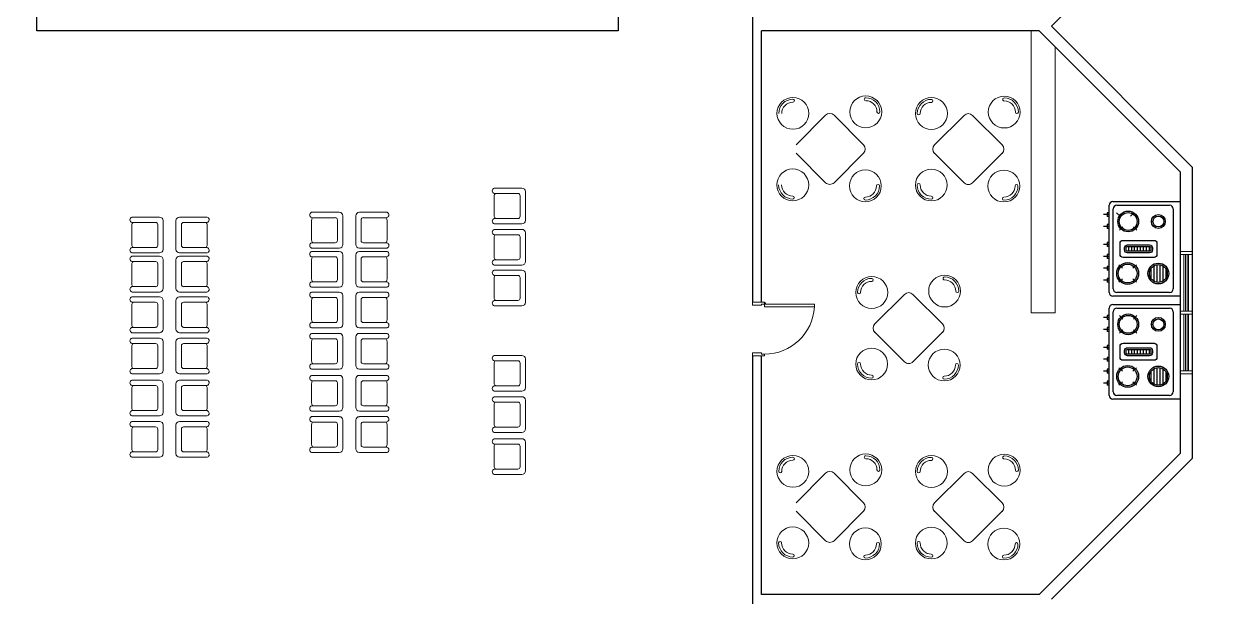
# Model space of a CAD drawing. Extents: x -59 to 582, y -1177 to 100.
# Drawn here: x 113.11 to 133.3, y -20.99 to -11.39 of the extents above; entities that cross this region are included whole.
import ezdxf

# ---------------------------------------------------------------- set-up
doc = ezdxf.new("R2010")
doc.units = 0
doc.header["$LTSCALE"] = 0.15
doc.layers.get('0').update_dxf_attribs({"color": 252})
doc.layers.add('0 sockets', color=252, linetype='Continuous')
doc.layers.add('FIX', color=252, linetype='Continuous')
for name, color, linetype, lineweight in [('anal', 252, 'Continuous', 20), ('DOOR', 252, 'Continuous', 20), ('FUR', 252, 'Continuous', 9), ('wall', 252, 'Continuous', 30)]:
    doc.layers.add(name, color=color, linetype=linetype, lineweight=lineweight)

# ---------------------------------------------------------------- blocks, each defined once
blk = doc.blocks.new('*X25')
at = {"color": 0}
for p, q in [((0.125, 0.561), (0.125, 0.644)), ((0.15, 0.538), (0.15, 0.667)), ((0.175, 0.529), (0.175, 0.676)), ((0.2, 0.529), (0.2, 0.676)), ((0.225, 0.538), (0.225, 0.667)), ((0.25, 0.562), (0.25, 0.643))]:
    blk.add_line(p, q, dxfattribs=at)
blk = doc.blocks.new('D90')
at = {"layer": 'DOOR'}
for points in [[(0.03, 0.2), (0.03, 1.04), (0.078, 1.04), (0.078, 0.2)], [(0.03, 0.2), (0, 0.2), (0, 0), (0.05, 0), (0.05, 0.15), (0.03, 0.15)], [(0.87, 0.2), (0.9, 0.2), (0.9, 0), (0.85, 0), (0.85, 0.15), (0.87, 0.15)]]:
    blk.add_lwpolyline(points, close=True, dxfattribs=at)
blk.add_circle((0.02, 0.21), 0.01, dxfattribs=at)
blk.add_arc((0.025, 0.197), 0.845, 0.2218, 86.3889, dxfattribs=at)
blk = doc.blocks.new('ARCH')
at = {"layer": 'anal'}
for p, q in [((132.6, 373.625), (132.5, 373.625)), ((132.6, 373.575), (132.5, 373.575)), ((132.7, 373.575), (132.5, 373.575)), ((132.56, 373.575), (132.56, 372.625)), ((132.585, 373.575), (132.585, 372.625)), ((132.6, 373.625), (132.7, 373.625)), ((132.615, 373.575), (132.615, 372.625)), ((132.64, 373.575), (132.64, 372.625)), ((132.7, 372.625), (132.5, 372.625)), ((132.5, 372.575), (132.5, 372.625)), ((132.7, 372.575), (132.5, 372.575)), ((132.56, 372.575), (132.56, 371.625)), ((132.585, 372.575), (132.585, 371.625)), ((132.615, 372.575), (132.615, 371.625)), ((132.64, 372.575), (132.64, 371.625)), ((132.7, 372.575), (132.7, 372.625)), ((132.6, 371.625), (132.5, 371.625)), ((132.7, 371.625), (132.5, 371.625)), ((132.6, 371.575), (132.5, 371.575)), ((132.6, 371.575), (132.7, 371.575))]:
    blk.add_line(p, q, dxfattribs=at)
at = {"layer": 'FIX', "ltscale": 1000}
for p, q in [((131.307, 372.938), (131.307, 374.402)), ((131.367, 374.462), (132.5, 374.462)), ((131.375, 373), (131.375, 374.34)), ((131.435, 374.4), (132.321, 374.4)), ((132.381, 374.34), (132.381, 373)), ((131.272, 374.276), (131.272, 374.211)), ((131.491, 374.217), (131.432, 374.276)), ((131.667, 374.217), (131.725, 374.276)), ((131.272, 374.076), (131.272, 374.011)), ((131.537, 374.041), (131.479, 373.982)), ((131.714, 374.041), (131.772, 373.982)), ((131.272, 373.776), (131.272, 373.711)), ((131.629, 373.71), (131.629, 373.63)), ((131.679, 373.71), (131.679, 373.63)), ((131.729, 373.71), (131.729, 373.63)), ((131.779, 373.71), (131.779, 373.63)), ((131.829, 373.71), (131.829, 373.63)), ((131.879, 373.71), (131.879, 373.63)), ((131.929, 373.71), (131.929, 373.63)), ((131.979, 373.71), (131.979, 373.63)), ((131.272, 373.576), (131.272, 373.511)), ((131.272, 373.376), (131.272, 373.311)), ((131.529, 373.345), (131.47, 373.404)), ((131.705, 373.345), (131.764, 373.404)), ((131.272, 373.176), (131.272, 373.111)), ((131.529, 373.169), (131.47, 373.11)), ((131.705, 373.169), (131.764, 373.11)), ((132.321, 372.94), (131.435, 372.94)), ((132.5, 372.878), (131.367, 372.878)), ((131.367, 372.737), (132.5, 372.737)), ((131.272, 372.552), (131.272, 372.487)), ((131.307, 371.214), (131.307, 372.677)), ((131.375, 371.275), (131.375, 372.616)), ((131.435, 372.676), (132.321, 372.676)), ((131.537, 372.493), (131.479, 372.551)), ((131.714, 372.493), (131.772, 372.551)), ((132.381, 372.616), (132.381, 371.275)), ((131.272, 372.352), (131.272, 372.287)), ((131.537, 372.316), (131.479, 372.258)), ((131.714, 372.316), (131.772, 372.258)), ((131.272, 372.052), (131.272, 371.987)), ((131.629, 371.986), (131.629, 371.906)), ((131.679, 371.986), (131.679, 371.906)), ((131.729, 371.986), (131.729, 371.906)), ((131.779, 371.986), (131.779, 371.906)), ((131.829, 371.986), (131.829, 371.906)), ((131.879, 371.986), (131.879, 371.906)), ((131.929, 371.986), (131.929, 371.906)), ((131.979, 371.986), (131.979, 371.906)), ((131.272, 371.852), (131.272, 371.787)), ((131.272, 371.652), (131.272, 371.587)), ((131.529, 371.621), (131.47, 371.679)), ((131.705, 371.621), (131.764, 371.679)), ((131.272, 371.452), (131.272, 371.387)), ((131.529, 371.444), (131.47, 371.386)), ((131.705, 371.444), (131.764, 371.386)), ((132.5, 371.154), (131.367, 371.154)), ((132.321, 371.215), (131.435, 371.215))]:
    blk.add_line(p, q, dxfattribs=at)
for points in [[(131.307, 374.244), (131.213, 374.244)], [(131.307, 374.276), (131.272, 374.276)], [(131.307, 374.211), (131.272, 374.211)], [(131.307, 374.044), (131.213, 374.044)], [(131.307, 374.076), (131.272, 374.076)], [(131.307, 374.011), (131.272, 374.011)], [(131.307, 373.744), (131.213, 373.744)], [(131.307, 373.776), (131.272, 373.776)], [(131.307, 373.711), (131.272, 373.711)], [(131.307, 373.544), (131.213, 373.544)], [(131.307, 373.576), (131.272, 373.576)], [(131.307, 373.511), (131.272, 373.511)], [(131.307, 373.344), (131.213, 373.344)], [(131.307, 373.376), (131.272, 373.376)], [(131.307, 373.311), (131.272, 373.311)], [(131.307, 373.144), (131.213, 373.144)], [(131.307, 373.176), (131.272, 373.176)], [(131.307, 373.111), (131.272, 373.111)], [(131.307, 372.519), (131.213, 372.519)], [(131.307, 372.552), (131.272, 372.552)], [(131.307, 372.319), (131.213, 372.319)], [(131.307, 372.487), (131.272, 372.487)], [(131.307, 372.352), (131.272, 372.352)], [(131.307, 372.287), (131.272, 372.287)], [(131.307, 372.019), (131.213, 372.019)], [(131.307, 372.052), (131.272, 372.052)], [(131.307, 371.987), (131.272, 371.987)], [(131.307, 371.819), (131.213, 371.819)], [(131.307, 371.852), (131.272, 371.852)], [(131.307, 371.787), (131.272, 371.787)], [(131.307, 371.619), (131.213, 371.619)], [(131.307, 371.652), (131.272, 371.652)], [(131.307, 371.587), (131.272, 371.587)], [(131.307, 371.419), (131.213, 371.419)], [(131.307, 371.452), (131.272, 371.452)], [(131.307, 371.387), (131.272, 371.387)]]:
    blk.add_lwpolyline(points, dxfattribs=at)
for points in [[(132.109, 373.762), (132.109, 373.577, -0.414214), (132.059, 373.527), (131.54, 373.527, -0.414214), (131.49, 373.577), (131.49, 373.762, -0.414214), (131.54, 373.812), (132.059, 373.812, -0.414214)], [(132.034, 373.687), (132.034, 373.653, -0.414214), (131.984, 373.603), (131.616, 373.603, -0.414214), (131.566, 373.653), (131.566, 373.687, -0.414214), (131.616, 373.737), (131.984, 373.737, -0.414214)], [(132.007, 373.687), (132.007, 373.653, -0.414214), (131.984, 373.63), (131.616, 373.63, -0.414214), (131.593, 373.653), (131.593, 373.687, -0.414214), (131.616, 373.71), (131.984, 373.71, -0.414214)], [(132.109, 372.038), (132.109, 371.853, -0.414214), (132.059, 371.803), (131.54, 371.803, -0.414214), (131.49, 371.853), (131.49, 372.038, -0.414214), (131.54, 372.088), (132.059, 372.088, -0.414214)], [(132.034, 371.963), (132.034, 371.929, -0.414214), (131.984, 371.879), (131.616, 371.879, -0.414214), (131.566, 371.929), (131.566, 371.963, -0.414214), (131.616, 372.013), (131.984, 372.013, -0.414214)], [(132.007, 371.963), (132.007, 371.929, -0.414214), (131.984, 371.906), (131.616, 371.906, -0.414214), (131.593, 371.929), (131.593, 371.963, -0.414214), (131.616, 371.986), (131.984, 371.986, -0.414214)]]:
    blk.add_lwpolyline(points, format="xyb", close=True, dxfattribs=at)
for centre, radius in [((131.626, 374.129), 0.174), ((131.626, 374.129), 0.149), ((132.132, 374.129), 0.116), ((132.132, 374.129), 0.0914), ((131.617, 373.257), 0.183), ((131.617, 373.257), 0.158), ((132.132, 373.257), 0.174), ((132.132, 373.257), 0.149), ((131.626, 372.405), 0.174), ((131.626, 372.405), 0.149), ((132.132, 372.405), 0.116), ((132.132, 372.405), 0.0914), ((131.617, 371.533), 0.183), ((131.617, 371.533), 0.158), ((132.132, 371.533), 0.174), ((132.132, 371.533), 0.149)]:
    blk.add_circle(centre, radius, dxfattribs=at)
for centre, start, end in [((131.367, 374.402), 90, 180), ((131.435, 374.34), 90, 180), ((132.321, 374.34), 0, 90), ((131.367, 372.938), 180, 270), ((131.435, 373), 180, 270), ((132.321, 373), 270, 0), ((131.367, 372.677), 90, 180), ((131.435, 372.616), 90, 180), ((132.321, 372.616), 0, 90), ((131.367, 371.214), 180, 270), ((131.435, 371.275), 180, 270), ((132.321, 371.275), 270, 0)]:
    blk.add_arc(centre, 0.06, start, end, dxfattribs=at)
at = {"layer": 'FUR'}
for p, q in [((130, 377.325), (130, 372.6)), ((130.4, 372.6), (130.4, 377.059)), ((126.551, 375.911), (126.056, 375.416)), ((127.188, 375.416), (126.693, 375.911)), ((128.874, 375.908), (128.379, 375.413)), ((129.51, 375.413), (129.015, 375.908)), ((126.056, 375.274), (126.551, 374.779)), ((126.693, 374.779), (127.188, 375.274)), ((128.379, 375.272), (128.874, 374.777)), ((129.015, 374.777), (129.51, 375.272)), ((120.993, 374.689), (121.458, 374.689)), ((120.993, 374.224), (120.993, 374.554)), ((120.995, 374.599), (121.39, 374.599)), ((121.428, 374.561), (121.428, 374.216)), ((121.518, 374.629), (121.518, 374.149)), ((115.381, 374.203), (114.916, 374.203)), ((115.313, 374.113), (114.918, 374.113)), ((115.441, 373.663), (115.441, 374.143)), ((115.657, 373.663), (115.657, 374.143)), ((115.717, 374.203), (116.182, 374.203)), ((115.785, 374.113), (116.18, 374.113)), ((118.396, 374.283), (117.931, 374.283)), ((117.931, 374.148), (117.931, 373.818)), ((118.328, 374.193), (117.933, 374.193)), ((118.366, 373.811), (118.366, 374.156)), ((118.456, 373.743), (118.456, 374.223)), ((118.672, 373.743), (118.672, 374.223)), ((118.732, 374.283), (119.197, 374.283)), ((118.762, 373.811), (118.762, 374.156)), ((118.799, 374.193), (119.195, 374.193)), ((119.197, 374.148), (119.197, 373.818)), ((121.39, 374.179), (120.995, 374.179)), ((114.916, 374.068), (114.916, 373.738)), ((115.351, 373.73), (115.351, 374.075)), ((115.747, 373.73), (115.747, 374.075)), ((116.182, 374.068), (116.182, 373.738)), ((121.458, 374.089), (120.993, 374.089)), ((120.993, 373.997), (121.458, 373.997)), ((121.518, 373.937), (121.518, 373.457)), ((117.933, 373.773), (118.328, 373.773)), ((119.195, 373.773), (118.799, 373.773)), ((120.993, 373.532), (120.993, 373.862)), ((120.995, 373.907), (121.39, 373.907)), ((121.428, 373.87), (121.428, 373.525)), ((114.916, 373.603), (115.381, 373.603)), ((115.381, 373.547), (114.916, 373.547)), ((114.918, 373.693), (115.313, 373.693)), ((116.182, 373.603), (115.717, 373.603)), ((115.717, 373.547), (116.182, 373.547)), ((116.18, 373.693), (115.785, 373.693)), ((117.931, 373.683), (118.396, 373.683)), ((118.396, 373.628), (117.931, 373.628)), ((118.328, 373.538), (117.933, 373.538)), ((118.456, 373.088), (118.456, 373.568)), ((118.672, 373.088), (118.672, 373.568)), ((119.197, 373.683), (118.732, 373.683)), ((118.732, 373.628), (119.197, 373.628)), ((118.799, 373.538), (119.195, 373.538)), ((114.916, 373.412), (114.916, 373.082)), ((115.313, 373.457), (114.918, 373.457)), ((115.351, 373.074), (115.351, 373.419)), ((115.441, 373.007), (115.441, 373.487)), ((115.657, 373.007), (115.657, 373.487)), ((115.747, 373.074), (115.747, 373.419)), ((115.785, 373.457), (116.18, 373.457)), ((116.182, 373.412), (116.182, 373.082)), ((117.931, 373.493), (117.931, 373.163)), ((118.366, 373.155), (118.366, 373.5)), ((118.762, 373.155), (118.762, 373.5)), ((119.197, 373.493), (119.197, 373.163)), ((121.458, 373.397), (120.993, 373.397)), ((120.993, 373.315), (121.458, 373.315)), ((121.39, 373.487), (120.995, 373.487)), ((117.933, 373.118), (118.328, 373.118)), ((119.195, 373.118), (118.799, 373.118)), ((120.993, 372.85), (120.993, 373.18)), ((120.995, 373.225), (121.39, 373.225)), ((121.428, 373.188), (121.428, 372.843)), ((121.518, 373.255), (121.518, 372.775)), ((114.916, 372.947), (115.381, 372.947)), ((114.918, 373.037), (115.313, 373.037)), ((116.182, 372.947), (115.717, 372.947)), ((116.18, 373.037), (115.785, 373.037)), ((117.931, 373.028), (118.396, 373.028)), ((118.396, 372.946), (117.931, 372.946)), ((119.197, 373.028), (118.732, 373.028)), ((118.732, 372.946), (119.197, 372.946)), ((127.874, 372.908), (127.379, 372.413)), ((128.51, 372.413), (128.015, 372.908)), ((115.381, 372.865), (114.916, 372.865)), ((114.916, 372.73), (114.916, 372.4)), ((115.313, 372.775), (114.918, 372.775)), ((115.351, 372.393), (115.351, 372.738)), ((115.441, 372.325), (115.441, 372.805)), ((115.657, 372.325), (115.657, 372.805)), ((115.717, 372.865), (116.182, 372.865)), ((115.747, 372.393), (115.747, 372.738)), ((115.785, 372.775), (116.18, 372.775)), ((116.182, 372.73), (116.182, 372.4)), ((117.931, 372.811), (117.931, 372.481)), ((118.328, 372.856), (117.933, 372.856)), ((118.366, 372.473), (118.366, 372.818)), ((118.456, 372.406), (118.456, 372.886)), ((118.672, 372.406), (118.672, 372.886)), ((118.762, 372.473), (118.762, 372.818)), ((118.799, 372.856), (119.195, 372.856)), ((119.197, 372.811), (119.197, 372.481)), ((121.458, 372.715), (120.993, 372.715)), ((121.39, 372.805), (120.995, 372.805)), ((130, 372.6), (130.4, 372.6)), ((114.918, 372.355), (115.313, 372.355)), ((116.18, 372.355), (115.785, 372.355)), ((117.931, 372.346), (118.396, 372.346)), ((117.933, 372.436), (118.328, 372.436)), ((119.197, 372.346), (118.732, 372.346)), ((119.195, 372.436), (118.799, 372.436)), ((114.916, 372.265), (115.381, 372.265)), ((115.381, 372.174), (114.916, 372.174)), ((115.441, 371.634), (115.441, 372.114)), ((115.657, 371.634), (115.657, 372.114)), ((116.182, 372.265), (115.717, 372.265)), ((115.717, 372.174), (116.182, 372.174)), ((118.396, 372.254), (117.931, 372.254)), ((117.931, 372.119), (117.931, 371.789)), ((118.328, 372.164), (117.933, 372.164)), ((118.366, 371.782), (118.366, 372.127)), ((118.456, 371.714), (118.456, 372.194)), ((118.672, 371.714), (118.672, 372.194)), ((118.732, 372.254), (119.197, 372.254)), ((118.762, 371.782), (118.762, 372.127)), ((118.799, 372.164), (119.195, 372.164)), ((119.197, 372.119), (119.197, 371.789)), ((127.379, 372.272), (127.874, 371.777)), ((128.015, 371.777), (128.51, 372.272)), ((114.916, 372.039), (114.916, 371.709)), ((115.313, 372.084), (114.918, 372.084)), ((115.351, 371.701), (115.351, 372.046)), ((115.747, 371.701), (115.747, 372.046)), ((115.785, 372.084), (116.18, 372.084)), ((116.182, 372.039), (116.182, 371.709)), ((117.933, 371.744), (118.328, 371.744)), ((119.195, 371.744), (118.799, 371.744)), ((120.993, 371.885), (121.458, 371.885)), ((120.993, 371.42), (120.993, 371.75)), ((120.995, 371.795), (121.39, 371.795)), ((121.428, 371.757), (121.428, 371.412)), ((121.518, 371.825), (121.518, 371.345)), ((114.916, 371.574), (115.381, 371.574)), ((114.918, 371.664), (115.313, 371.664)), ((116.182, 371.574), (115.717, 371.574)), ((116.18, 371.664), (115.785, 371.664)), ((117.931, 371.654), (118.396, 371.654)), ((118.396, 371.55), (117.931, 371.55)), ((118.456, 371.01), (118.456, 371.49)), ((118.672, 371.01), (118.672, 371.49)), ((119.197, 371.654), (118.732, 371.654)), ((118.732, 371.55), (119.197, 371.55)), ((115.381, 371.47), (114.916, 371.47)), ((114.916, 371.335), (114.916, 371.005)), ((115.313, 371.38), (114.918, 371.38)), ((115.351, 370.997), (115.351, 371.342)), ((115.441, 370.93), (115.441, 371.41)), ((115.657, 370.93), (115.657, 371.41)), ((115.717, 371.47), (116.182, 371.47)), ((115.747, 370.997), (115.747, 371.342)), ((115.785, 371.38), (116.18, 371.38)), ((116.182, 371.335), (116.182, 371.005)), ((117.931, 371.415), (117.931, 371.085)), ((118.328, 371.46), (117.933, 371.46)), ((118.366, 371.078), (118.366, 371.423)), ((118.762, 371.078), (118.762, 371.423)), ((118.799, 371.46), (119.195, 371.46)), ((119.197, 371.415), (119.197, 371.085)), ((121.458, 371.285), (120.993, 371.285)), ((121.39, 371.375), (120.995, 371.375)), ((120.993, 371.193), (121.458, 371.193)), ((120.995, 371.103), (121.39, 371.103)), ((121.518, 371.133), (121.518, 370.653)), ((114.918, 370.96), (115.313, 370.96)), ((116.18, 370.96), (115.785, 370.96)), ((117.931, 370.95), (118.396, 370.95)), ((117.933, 371.04), (118.328, 371.04)), ((119.197, 370.95), (118.732, 370.95)), ((119.195, 371.04), (118.799, 371.04)), ((120.993, 370.728), (120.993, 371.058)), ((121.428, 371.065), (121.428, 370.72)), ((114.916, 370.87), (115.381, 370.87)), ((115.381, 370.778), (114.916, 370.778)), ((115.313, 370.688), (114.918, 370.688)), ((115.441, 370.238), (115.441, 370.718)), ((115.657, 370.238), (115.657, 370.718)), ((116.182, 370.87), (115.717, 370.87)), ((115.717, 370.778), (116.182, 370.778)), ((115.785, 370.688), (116.18, 370.688)), ((118.396, 370.858), (117.931, 370.858)), ((117.931, 370.723), (117.931, 370.393)), ((118.328, 370.768), (117.933, 370.768)), ((118.366, 370.386), (118.366, 370.731)), ((118.456, 370.318), (118.456, 370.798)), ((118.672, 370.318), (118.672, 370.798)), ((118.732, 370.858), (119.197, 370.858)), ((118.762, 370.386), (118.762, 370.731)), ((118.799, 370.768), (119.195, 370.768)), ((119.197, 370.723), (119.197, 370.393)), ((121.39, 370.683), (120.995, 370.683)), ((114.916, 370.643), (114.916, 370.313)), ((115.351, 370.305), (115.351, 370.65)), ((115.747, 370.305), (115.747, 370.65)), ((116.182, 370.643), (116.182, 370.313)), ((121.458, 370.593), (120.993, 370.593)), ((120.993, 370.489), (121.458, 370.489)), ((117.933, 370.348), (118.328, 370.348)), ((119.195, 370.348), (118.799, 370.348)), ((120.993, 370.024), (120.993, 370.354)), ((120.995, 370.399), (121.39, 370.399)), ((121.428, 370.361), (121.428, 370.016)), ((121.518, 370.429), (121.518, 369.949)), ((114.916, 370.178), (115.381, 370.178)), ((114.918, 370.268), (115.313, 370.268)), ((116.182, 370.178), (115.717, 370.178)), ((116.18, 370.268), (115.785, 370.268)), ((117.931, 370.258), (118.396, 370.258)), ((119.197, 370.258), (118.732, 370.258)), ((121.458, 369.889), (120.993, 369.889)), ((121.39, 369.979), (120.995, 369.979)), ((126.551, 369.911), (126.056, 369.416)), ((127.188, 369.416), (126.693, 369.911)), ((128.874, 369.908), (128.379, 369.413)), ((129.51, 369.413), (129.015, 369.908)), ((126.056, 369.274), (126.551, 368.779)), ((126.693, 368.779), (127.188, 369.274)), ((128.379, 369.272), (128.874, 368.777)), ((129.015, 368.777), (129.51, 369.272))]:
    blk.add_line(p, q, dxfattribs=at)
for centre in [(126.003, 375.941), (127.225, 375.966), (128.326, 375.939), (129.547, 375.963), (126.001, 374.742), (127.218, 374.726), (128.324, 374.74), (129.541, 374.723), (127.326, 372.939), (128.547, 372.963), (127.324, 371.74), (128.541, 371.723), (126.003, 369.941), (127.225, 369.966), (128.326, 369.939), (129.547, 369.963), (126.001, 368.742), (127.218, 368.726), (128.324, 368.74), (129.541, 368.723)]:
    blk.add_circle(centre, 0.267, dxfattribs=at)
for centre, radius, start, end in [((126.003, 375.941), 0.237, 90, 180), ((126.003, 376.154), 0.025, 270, 90), ((127.224, 376.178), 0.025, 90.0423, 270.0423), ((127.225, 375.966), 0.237, 0.0423, 90.0423), ((127.225, 375.966), 0.187, 0.0423, 90.0423), ((128.326, 375.939), 0.237, 90, 180), ((128.326, 376.151), 0.025, 270, 90), ((129.547, 376.175), 0.025, 90.0423, 270.0423), ((129.547, 375.963), 0.237, 0.0423, 90.0423), ((129.547, 375.963), 0.187, 0.0423, 90.0423), ((126.003, 375.941), 0.187, 90, 180), ((126.622, 375.84), 0.1, 45, 135), ((127.437, 375.966), 0.025, 180.0423, 0.0423), ((128.113, 375.939), 0.025, 180, 0), ((128.326, 375.939), 0.187, 90, 180), ((128.945, 375.837), 0.1, 45, 135), ((129.76, 375.963), 0.025, 180.0423, 0.0423), ((127.117, 375.345), 0.1, 315, 45), ((128.45, 375.342), 0.1, 135, 225), ((129.44, 375.342), 0.1, 315, 45), ((126.001, 374.742), 0.237, 179.9577, 269.9577), ((126.001, 374.742), 0.187, 179.9577, 269.9577), ((126.622, 374.85), 0.1, 225, 315), ((127.218, 374.726), 0.237, 270, 0), ((127.218, 374.726), 0.187, 270, 0), ((127.431, 374.726), 0.025, 0, 180), ((128.112, 374.74), 0.025, 359.9577, 179.9577), ((128.324, 374.74), 0.237, 179.9577, 269.9577), ((128.324, 374.74), 0.187, 179.9577, 269.9577), ((128.945, 374.847), 0.1, 225, 315), ((129.541, 374.723), 0.237, 270, 0), ((129.541, 374.723), 0.187, 270, 0), ((129.753, 374.723), 0.025, 0, 180), ((126.001, 374.53), 0.025, 269.9577, 89.9577), ((127.218, 374.514), 0.025, 90, 270), ((128.324, 374.527), 0.025, 269.9577, 89.9577), ((129.541, 374.511), 0.025, 90, 270), ((127.326, 372.939), 0.237, 90, 180), ((127.326, 372.939), 0.187, 90, 180), ((127.326, 373.151), 0.025, 270, 90), ((128.547, 373.175), 0.025, 90.0423, 270.0423), ((128.547, 372.963), 0.237, 0.0423, 90.0423), ((128.547, 372.963), 0.187, 0.0423, 90.0423), ((127.113, 372.939), 0.025, 180, 0), ((127.945, 372.837), 0.1, 45, 135), ((128.76, 372.963), 0.025, 180.0423, 0.0423), ((127.45, 372.342), 0.1, 135, 225), ((128.44, 372.342), 0.1, 315, 45), ((127.112, 371.74), 0.025, 359.9577, 179.9577), ((127.324, 371.74), 0.237, 179.9577, 269.9577), ((127.324, 371.74), 0.187, 179.9577, 269.9577), ((127.945, 371.847), 0.1, 225, 315), ((128.541, 371.723), 0.237, 270, 0), ((128.541, 371.723), 0.187, 270, 0), ((128.753, 371.723), 0.025, 0, 180), ((127.324, 371.527), 0.025, 269.9577, 89.9577), ((128.541, 371.511), 0.025, 90, 270), ((126.003, 369.941), 0.237, 90, 180), ((126.003, 369.941), 0.187, 90, 180), ((126.003, 370.154), 0.025, 270, 90), ((127.224, 370.178), 0.025, 90.0423, 270.0423), ((127.225, 369.966), 0.237, 0.0423, 90.0423), ((127.225, 369.966), 0.187, 0.0423, 90.0423), ((128.326, 369.939), 0.237, 90, 180), ((128.326, 369.939), 0.187, 90, 180), ((128.326, 370.151), 0.025, 270, 90), ((129.547, 370.175), 0.025, 90.0423, 270.0423), ((129.547, 369.963), 0.237, 0.0423, 90.0423), ((129.547, 369.963), 0.187, 0.0423, 90.0423), ((125.791, 369.941), 0.025, 180, 0), ((126.622, 369.84), 0.1, 45, 135), ((127.437, 369.966), 0.025, 180.0423, 0.0423), ((128.113, 369.939), 0.025, 180, 0), ((128.945, 369.837), 0.1, 45, 135), ((129.76, 369.963), 0.025, 180.0423, 0.0423), ((127.117, 369.345), 0.1, 315, 45), ((128.45, 369.342), 0.1, 135, 225), ((129.44, 369.342), 0.1, 315, 45), ((125.789, 368.743), 0.025, 359.9577, 179.9577), ((126.001, 368.742), 0.237, 179.9577, 269.9577), ((126.001, 368.742), 0.187, 179.9577, 269.9577), ((126.622, 368.85), 0.1, 225, 315), ((127.218, 368.726), 0.237, 270, 0), ((127.218, 368.726), 0.187, 270, 0), ((127.431, 368.726), 0.025, 0, 180), ((128.112, 368.74), 0.025, 359.9577, 179.9577), ((128.324, 368.74), 0.237, 179.9577, 269.9577), ((128.324, 368.74), 0.187, 179.9577, 269.9577), ((128.945, 368.847), 0.1, 225, 315), ((129.541, 368.723), 0.237, 270, 0), ((129.541, 368.723), 0.187, 270, 0), ((129.753, 368.723), 0.025, 0, 180), ((126.001, 368.53), 0.025, 269.9577, 89.9577), ((127.218, 368.514), 0.025, 90, 270), ((128.324, 368.527), 0.025, 269.9577, 89.9577), ((129.541, 368.511), 0.025, 90, 270)]:
    blk.add_arc(centre, radius, start, end, dxfattribs=at)
at = {"layer": 'FUR', "extrusion": (0, 0, -1)}
for centre, major_axis, start_param, end_param in [((121.01, 374.644), (-0.0339, 0.0339), 4.256093, 6.69338), ((121.053, 374.554), (-0.0424, 0.0424), -0.785398, 0.062664), ((121.39, 374.561), (-0.0265, 0.0265), 0.785398, 2.356194), ((121.458, 374.629), (-0.0424, 0.0424), 0.785398, 2.356194), ((115.717, 374.143), (-0.0424, -0.0424), 0.785398, 2.356194), ((115.785, 374.075), (-0.0265, 0.0265), -0.785398, 0.785398), ((116.122, 374.068), (-0.0424, -0.0424), 3.078929, 3.926991), ((116.165, 374.158), (-0.0339, -0.0339), 2.731397, 5.168685), ((118.732, 374.223), (-0.0424, -0.0424), 0.785398, 2.356194), ((118.799, 374.156), (-0.0265, 0.0265), -0.785398, 0.785398), ((119.137, 374.148), (-0.0424, -0.0424), 3.078929, 3.926991), ((119.179, 374.239), (-0.0339, -0.0339), 2.731397, 5.168685), ((121.01, 374.134), (-0.0339, -0.0339), 5.87299, 8.310278), ((121.053, 374.224), (-0.0424, -0.0424), 6.220521, 7.068583), ((121.39, 374.216), (-0.0265, 0.0265), 2.356194, 3.926991), ((121.458, 374.149), (-0.0424, -0.0424), 3.926991, 5.497787), ((121.01, 373.952), (-0.0339, 0.0339), 4.256093, 6.69338), ((121.458, 373.937), (-0.0424, 0.0424), 0.785398, 2.356194), ((115.785, 373.73), (-0.0265, 0.0265), 3.926991, 5.497787), ((116.122, 373.738), (-0.0424, 0.0424), 2.356194, 3.204257), ((118.732, 373.743), (-0.0424, 0.0424), 3.926991, 5.497787), ((118.799, 373.811), (-0.0265, 0.0265), 3.926991, 5.497787), ((119.137, 373.818), (-0.0424, 0.0424), 2.356194, 3.204257), ((119.179, 373.728), (-0.0339, 0.0339), 1.1145, 3.551788), ((121.053, 373.862), (-0.0424, 0.0424), -0.785398, 0.062664), ((121.39, 373.87), (-0.0265, 0.0265), 0.785398, 2.356194), ((115.717, 373.663), (-0.0424, 0.0424), 3.926991, 5.497787), ((115.717, 373.487), (-0.0424, -0.0424), 0.785398, 2.356194), ((116.165, 373.647), (-0.0339, 0.0339), 1.1145, 3.551788), ((116.165, 373.502), (-0.0339, -0.0339), 2.731397, 5.168685), ((118.732, 373.568), (-0.0424, -0.0424), 0.785398, 2.356194), ((118.799, 373.5), (-0.0265, 0.0265), -0.785398, 0.785398), ((119.137, 373.493), (-0.0424, -0.0424), 3.078929, 3.926991), ((119.179, 373.583), (-0.0339, -0.0339), 2.731397, 5.168685), ((121.053, 373.532), (-0.0424, -0.0424), 6.220521, 7.068583), ((121.39, 373.525), (-0.0265, 0.0265), 2.356194, 3.926991), ((115.785, 373.419), (-0.0265, 0.0265), -0.785398, 0.785398), ((116.122, 373.412), (-0.0424, -0.0424), 3.078929, 3.926991), ((121.01, 373.442), (-0.0339, -0.0339), 5.87299, 8.310278), ((121.01, 373.271), (-0.0339, 0.0339), 4.256093, 6.69338), ((121.458, 373.457), (-0.0424, -0.0424), 3.926991, 5.497787), ((121.458, 373.255), (-0.0424, 0.0424), 0.785398, 2.356194), ((118.799, 373.155), (-0.0265, 0.0265), 3.926991, 5.497787), ((119.137, 373.163), (-0.0424, 0.0424), 2.356194, 3.204257), ((119.179, 373.072), (-0.0339, 0.0339), 1.1145, 3.551788), ((121.053, 373.18), (-0.0424, 0.0424), -0.785398, 0.062664), ((121.39, 373.188), (-0.0265, 0.0265), 0.785398, 2.356194), ((115.717, 373.007), (-0.0424, 0.0424), 3.926991, 5.497787), ((115.785, 373.074), (-0.0265, 0.0265), 3.926991, 5.497787), ((116.122, 373.082), (-0.0424, 0.0424), 2.356194, 3.204257), ((116.165, 372.992), (-0.0339, 0.0339), 1.1145, 3.551788), ((118.732, 373.088), (-0.0424, 0.0424), 3.926991, 5.497787), ((118.732, 372.886), (-0.0424, -0.0424), 0.785398, 2.356194), ((119.179, 372.901), (-0.0339, -0.0339), 2.731397, 5.168685), ((115.717, 372.805), (-0.0424, -0.0424), 0.785398, 2.356194), ((115.785, 372.738), (-0.0265, 0.0265), -0.785398, 0.785398), ((116.122, 372.73), (-0.0424, -0.0424), 3.078929, 3.926991), ((116.165, 372.821), (-0.0339, -0.0339), 2.731397, 5.168685), ((118.799, 372.818), (-0.0265, 0.0265), -0.785398, 0.785398), ((119.137, 372.811), (-0.0424, -0.0424), 3.078929, 3.926991), ((121.01, 372.76), (-0.0339, -0.0339), 5.87299, 8.310278), ((121.053, 372.85), (-0.0424, -0.0424), 6.220521, 7.068583), ((121.39, 372.843), (-0.0265, 0.0265), 2.356194, 3.926991), ((121.458, 372.775), (-0.0424, -0.0424), 3.926991, 5.497787), ((115.717, 372.325), (-0.0424, 0.0424), 3.926991, 5.497787), ((115.785, 372.393), (-0.0265, 0.0265), 3.926991, 5.497787), ((116.122, 372.4), (-0.0424, 0.0424), 2.356194, 3.204257), ((116.165, 372.31), (-0.0339, 0.0339), 1.1145, 3.551788), ((118.732, 372.406), (-0.0424, 0.0424), 3.926991, 5.497787), ((118.799, 372.473), (-0.0265, 0.0265), 3.926991, 5.497787), ((119.137, 372.481), (-0.0424, 0.0424), 2.356194, 3.204257), ((119.179, 372.391), (-0.0339, 0.0339), 1.1145, 3.551788), ((115.717, 372.114), (-0.0424, -0.0424), 0.785398, 2.356194), ((116.165, 372.129), (-0.0339, -0.0339), 2.731397, 5.168685), ((118.732, 372.194), (-0.0424, -0.0424), 0.785398, 2.356194), ((118.799, 372.127), (-0.0265, 0.0265), -0.785398, 0.785398), ((119.137, 372.119), (-0.0424, -0.0424), 3.078929, 3.926991), ((119.179, 372.209), (-0.0339, -0.0339), 2.731397, 5.168685), ((115.785, 372.046), (-0.0265, 0.0265), -0.785398, 0.785398), ((116.122, 372.039), (-0.0424, -0.0424), 3.078929, 3.926991), ((115.785, 371.701), (-0.0265, 0.0265), 3.926991, 5.497787), ((116.122, 371.709), (-0.0424, 0.0424), 2.356194, 3.204257), ((118.732, 371.714), (-0.0424, 0.0424), 3.926991, 5.497787), ((118.799, 371.782), (-0.0265, 0.0265), 3.926991, 5.497787), ((119.137, 371.789), (-0.0424, 0.0424), 2.356194, 3.204257), ((119.179, 371.699), (-0.0339, 0.0339), 1.1145, 3.551788), ((121.01, 371.84), (-0.0339, 0.0339), 4.256093, 6.69338), ((121.053, 371.75), (-0.0424, 0.0424), -0.785398, 0.062664), ((121.39, 371.757), (-0.0265, 0.0265), 0.785398, 2.356194), ((121.458, 371.825), (-0.0424, 0.0424), 0.785398, 2.356194), ((115.717, 371.634), (-0.0424, 0.0424), 3.926991, 5.497787), ((116.165, 371.618), (-0.0339, 0.0339), 1.1145, 3.551788), ((118.732, 371.49), (-0.0424, -0.0424), 0.785398, 2.356194), ((119.179, 371.506), (-0.0339, -0.0339), 2.731397, 5.168685), ((115.717, 371.41), (-0.0424, -0.0424), 0.785398, 2.356194), ((115.785, 371.342), (-0.0265, 0.0265), -0.785398, 0.785398), ((116.122, 371.335), (-0.0424, -0.0424), 3.078929, 3.926991), ((116.165, 371.425), (-0.0339, -0.0339), 2.731397, 5.168685), ((118.799, 371.423), (-0.0265, 0.0265), -0.785398, 0.785398), ((119.137, 371.415), (-0.0424, -0.0424), 3.078929, 3.926991), ((121.01, 371.329), (-0.0339, -0.0339), 5.87299, 8.310278), ((121.053, 371.42), (-0.0424, -0.0424), 6.220521, 7.068583), ((121.39, 371.412), (-0.0265, 0.0265), 2.356194, 3.926991), ((121.458, 371.345), (-0.0424, -0.0424), 3.926991, 5.497787), ((119.137, 371.085), (-0.0424, 0.0424), 2.356194, 3.204257), ((121.01, 371.148), (-0.0339, 0.0339), 4.256093, 6.69338), ((121.053, 371.058), (-0.0424, 0.0424), -0.785398, 0.062664), ((121.39, 371.065), (-0.0265, 0.0265), 0.785398, 2.356194), ((121.458, 371.133), (-0.0424, 0.0424), 0.785398, 2.356194), ((115.717, 370.93), (-0.0424, 0.0424), 3.926991, 5.497787), ((115.785, 370.997), (-0.0265, 0.0265), 3.926991, 5.497787), ((116.122, 371.005), (-0.0424, 0.0424), 2.356194, 3.204257), ((116.165, 370.914), (-0.0339, 0.0339), 1.1145, 3.551788), ((118.732, 371.01), (-0.0424, 0.0424), 3.926991, 5.497787), ((118.799, 371.078), (-0.0265, 0.0265), 3.926991, 5.497787), ((119.179, 370.995), (-0.0339, 0.0339), 1.1145, 3.551788), ((115.717, 370.718), (-0.0424, -0.0424), 0.785398, 2.356194), ((115.785, 370.65), (-0.0265, 0.0265), -0.785398, 0.785398), ((116.122, 370.643), (-0.0424, -0.0424), 3.078929, 3.926991), ((116.165, 370.733), (-0.0339, -0.0339), 2.731397, 5.168685), ((118.732, 370.798), (-0.0424, -0.0424), 0.785398, 2.356194), ((118.799, 370.731), (-0.0265, 0.0265), -0.785398, 0.785398), ((119.137, 370.723), (-0.0424, -0.0424), 3.078929, 3.926991), ((119.179, 370.814), (-0.0339, -0.0339), 2.731397, 5.168685), ((121.01, 370.637), (-0.0339, -0.0339), 5.87299, 8.310278), ((121.053, 370.728), (-0.0424, -0.0424), 6.220521, 7.068583), ((121.39, 370.72), (-0.0265, 0.0265), 2.356194, 3.926991), ((121.01, 370.444), (-0.0339, 0.0339), 4.256093, 6.69338), ((121.458, 370.653), (-0.0424, -0.0424), 3.926991, 5.497787), ((121.458, 370.429), (-0.0424, 0.0424), 0.785398, 2.356194), ((115.785, 370.305), (-0.0265, 0.0265), 3.926991, 5.497787), ((116.122, 370.313), (-0.0424, 0.0424), 2.356194, 3.204257), ((118.732, 370.318), (-0.0424, 0.0424), 3.926991, 5.497787), ((118.799, 370.386), (-0.0265, 0.0265), 3.926991, 5.497787), ((119.137, 370.393), (-0.0424, 0.0424), 2.356194, 3.204257), ((119.179, 370.303), (-0.0339, 0.0339), 1.1145, 3.551788), ((121.053, 370.354), (-0.0424, 0.0424), -0.785398, 0.062664), ((121.39, 370.361), (-0.0265, 0.0265), 0.785398, 2.356194), ((115.717, 370.238), (-0.0424, 0.0424), 3.926991, 5.497787), ((116.165, 370.222), (-0.0339, 0.0339), 1.1145, 3.551788), ((121.01, 369.934), (-0.0339, -0.0339), 5.87299, 8.310278), ((121.053, 370.024), (-0.0424, -0.0424), 6.220521, 7.068583), ((121.39, 370.016), (-0.0265, 0.0265), 2.356194, 3.926991), ((121.458, 369.949), (-0.0424, -0.0424), 3.926991, 5.497787)]:
    blk.add_ellipse(centre, major_axis=major_axis, ratio=1, start_param=start_param, end_param=end_param, dxfattribs=at)
at = {"layer": 'FUR'}
for centre, major_axis, start_param, end_param in [((114.933, 374.158), (-0.0339, 0.0339), 5.87299, 8.310278), ((114.976, 374.068), (-0.0424, 0.0424), 6.220521, 7.068583), ((115.313, 374.075), (-0.0265, 0.0265), 3.926991, 5.497787), ((115.381, 374.143), (-0.0424, 0.0424), 3.926991, 5.497787), ((117.948, 374.239), (-0.0339, 0.0339), 5.87299, 8.310278), ((117.991, 374.148), (-0.0424, 0.0424), 6.220521, 7.068583), ((118.328, 374.156), (-0.0265, 0.0265), 3.926991, 5.497787), ((118.396, 374.223), (-0.0424, 0.0424), 3.926991, 5.497787), ((114.976, 373.738), (-0.0424, -0.0424), -0.785398, 0.062664), ((115.313, 373.73), (-0.0265, 0.0265), 2.356194, 3.926991), ((117.948, 373.728), (-0.0339, -0.0339), 4.256093, 6.69338), ((117.991, 373.818), (-0.0424, -0.0424), -0.785398, 0.062664), ((118.328, 373.811), (-0.0265, 0.0265), 2.356194, 3.926991), ((118.396, 373.743), (-0.0424, -0.0424), 0.785398, 2.356194), ((114.933, 373.647), (-0.0339, -0.0339), 4.256093, 6.69338), ((114.933, 373.502), (-0.0339, 0.0339), 5.87299, 8.310278), ((115.381, 373.663), (-0.0424, -0.0424), 0.785398, 2.356194), ((115.381, 373.487), (-0.0424, 0.0424), 3.926991, 5.497787), ((117.948, 373.583), (-0.0339, 0.0339), 5.87299, 8.310278), ((117.991, 373.493), (-0.0424, 0.0424), 6.220521, 7.068583), ((118.328, 373.5), (-0.0265, 0.0265), 3.926991, 5.497787), ((118.396, 373.568), (-0.0424, 0.0424), 3.926991, 5.497787), ((114.976, 373.412), (-0.0424, 0.0424), 6.220521, 7.068583), ((115.313, 373.419), (-0.0265, 0.0265), 3.926991, 5.497787), ((117.948, 373.072), (-0.0339, -0.0339), 4.256093, 6.69338), ((117.991, 373.163), (-0.0424, -0.0424), -0.785398, 0.062664), ((118.328, 373.155), (-0.0265, 0.0265), 2.356194, 3.926991), ((114.933, 372.992), (-0.0339, -0.0339), 4.256093, 6.69338), ((114.976, 373.082), (-0.0424, -0.0424), -0.785398, 0.062664), ((115.313, 373.074), (-0.0265, 0.0265), 2.356194, 3.926991), ((115.381, 373.007), (-0.0424, -0.0424), 0.785398, 2.356194), ((117.948, 372.901), (-0.0339, 0.0339), 5.87299, 8.310278), ((118.396, 373.088), (-0.0424, -0.0424), 0.785398, 2.356194), ((118.396, 372.886), (-0.0424, 0.0424), 3.926991, 5.497787), ((114.933, 372.821), (-0.0339, 0.0339), 5.87299, 8.310278), ((114.976, 372.73), (-0.0424, 0.0424), 6.220521, 7.068583), ((115.313, 372.738), (-0.0265, 0.0265), 3.926991, 5.497787), ((115.381, 372.805), (-0.0424, 0.0424), 3.926991, 5.497787), ((117.991, 372.811), (-0.0424, 0.0424), 6.220521, 7.068583), ((118.328, 372.818), (-0.0265, 0.0265), 3.926991, 5.497787), ((114.933, 372.31), (-0.0339, -0.0339), 4.256093, 6.69338), ((114.976, 372.4), (-0.0424, -0.0424), -0.785398, 0.062664), ((115.313, 372.393), (-0.0265, 0.0265), 2.356194, 3.926991), ((115.381, 372.325), (-0.0424, -0.0424), 0.785398, 2.356194), ((117.948, 372.391), (-0.0339, -0.0339), 4.256093, 6.69338), ((117.991, 372.481), (-0.0424, -0.0424), -0.785398, 0.062664), ((118.328, 372.473), (-0.0265, 0.0265), 2.356194, 3.926991), ((118.396, 372.406), (-0.0424, -0.0424), 0.785398, 2.356194), ((114.933, 372.129), (-0.0339, 0.0339), 5.87299, 8.310278), ((115.381, 372.114), (-0.0424, 0.0424), 3.926991, 5.497787), ((117.948, 372.209), (-0.0339, 0.0339), 5.87299, 8.310278), ((117.991, 372.119), (-0.0424, 0.0424), 6.220521, 7.068583), ((118.328, 372.127), (-0.0265, 0.0265), 3.926991, 5.497787), ((118.396, 372.194), (-0.0424, 0.0424), 3.926991, 5.497787), ((114.976, 372.039), (-0.0424, 0.0424), 6.220521, 7.068583), ((115.313, 372.046), (-0.0265, 0.0265), 3.926991, 5.497787), ((114.976, 371.709), (-0.0424, -0.0424), -0.785398, 0.062664), ((115.313, 371.701), (-0.0265, 0.0265), 2.356194, 3.926991), ((117.948, 371.699), (-0.0339, -0.0339), 4.256093, 6.69338), ((117.991, 371.789), (-0.0424, -0.0424), -0.785398, 0.062664), ((118.328, 371.782), (-0.0265, 0.0265), 2.356194, 3.926991), ((118.396, 371.714), (-0.0424, -0.0424), 0.785398, 2.356194), ((114.933, 371.618), (-0.0339, -0.0339), 4.256093, 6.69338), ((115.381, 371.634), (-0.0424, -0.0424), 0.785398, 2.356194), ((117.948, 371.506), (-0.0339, 0.0339), 5.87299, 8.310278), ((118.396, 371.49), (-0.0424, 0.0424), 3.926991, 5.497787), ((114.933, 371.425), (-0.0339, 0.0339), 5.87299, 8.310278), ((114.976, 371.335), (-0.0424, 0.0424), 6.220521, 7.068583), ((115.313, 371.342), (-0.0265, 0.0265), 3.926991, 5.497787), ((115.381, 371.41), (-0.0424, 0.0424), 3.926991, 5.497787), ((117.991, 371.415), (-0.0424, 0.0424), 6.220521, 7.068583), ((118.328, 371.423), (-0.0265, 0.0265), 3.926991, 5.497787), ((117.991, 371.085), (-0.0424, -0.0424), -0.785398, 0.062664), ((114.933, 370.914), (-0.0339, -0.0339), 4.256093, 6.69338), ((114.976, 371.005), (-0.0424, -0.0424), -0.785398, 0.062664), ((115.313, 370.997), (-0.0265, 0.0265), 2.356194, 3.926991), ((115.381, 370.93), (-0.0424, -0.0424), 0.785398, 2.356194), ((117.948, 370.995), (-0.0339, -0.0339), 4.256093, 6.69338), ((118.328, 371.078), (-0.0265, 0.0265), 2.356194, 3.926991), ((118.396, 371.01), (-0.0424, -0.0424), 0.785398, 2.356194), ((114.933, 370.733), (-0.0339, 0.0339), 5.87299, 8.310278), ((114.976, 370.643), (-0.0424, 0.0424), 6.220521, 7.068583), ((115.313, 370.65), (-0.0265, 0.0265), 3.926991, 5.497787), ((115.381, 370.718), (-0.0424, 0.0424), 3.926991, 5.497787), ((117.948, 370.814), (-0.0339, 0.0339), 5.87299, 8.310278), ((117.991, 370.723), (-0.0424, 0.0424), 6.220521, 7.068583), ((118.328, 370.731), (-0.0265, 0.0265), 3.926991, 5.497787), ((118.396, 370.798), (-0.0424, 0.0424), 3.926991, 5.497787), ((114.976, 370.313), (-0.0424, -0.0424), -0.785398, 0.062664), ((115.313, 370.305), (-0.0265, 0.0265), 2.356194, 3.926991), ((117.948, 370.303), (-0.0339, -0.0339), 4.256093, 6.69338), ((117.991, 370.393), (-0.0424, -0.0424), -0.785398, 0.062664), ((118.328, 370.386), (-0.0265, 0.0265), 2.356194, 3.926991), ((118.396, 370.318), (-0.0424, -0.0424), 0.785398, 2.356194), ((114.933, 370.222), (-0.0339, -0.0339), 4.256093, 6.69338), ((115.381, 370.238), (-0.0424, -0.0424), 0.785398, 2.356194)]:
    blk.add_ellipse(centre, major_axis=major_axis, ratio=1, start_param=start_param, end_param=end_param, dxfattribs=at)
at = {"layer": 'wall'}
for p, q in [((125.325, 382.441), (125.325, 372.776)), ((113.325, 377.325), (113.325, 381.061)), ((123.075, 381.061), (123.075, 377.325)), ((132.7, 379.759), (130.341, 377.4)), ((130.341, 377.4), (132.7, 375.041)), ((123.075, 377.325), (113.325, 377.325)), ((130.134, 377.325), (125.475, 377.325)), ((125.475, 372.776), (125.475, 377.325)), ((130.134, 377.325), (132.5, 374.959)), ((132.5, 374.959), (132.5, 370.241)), ((132.7, 375.041), (132.7, 370.159)), ((125.325, 371.876), (125.325, 358.275)), ((125.475, 367.875), (125.475, 371.876)), ((132.5, 370.241), (130.134, 367.875)), ((132.7, 370.159), (130.341, 367.8)), ((130.134, 367.875), (125.475, 367.875))]:
    blk.add_line(p, q, dxfattribs=at)
at = {"layer": 'DOOR', "rotation": 270}
blk.add_blockref('D90', (125.325, 372.776), dxfattribs=at)
at = {"layer": 'FIX', "ltscale": 1000, "xscale": 2, "yscale": 2, "zscale": 2, "rotation": 180}
for p in [(132.507, 374.462), (132.507, 372.737)]:
    blk.add_blockref('*X25', p, dxfattribs=at)
blk = doc.blocks.new('EE')
at = {"layer": '0 sockets'}
h = blk.add_hatch(color=6, dxfattribs=at)
h.dxf.hatch_style = 1
h.paths.add_polyline_path([(582.394, 81.841), (-59.115, 81.841), (-59.115, -114.582), (582.394, -114.582)])
h.paths.add_polyline_path([(577.394, 76.841), (577.394, -109.582), (-54.115, -109.582), (-54.115, 76.841)], flags=16)
h.paths.add_polyline_path([(408.026, -15.139, -1), (406.517, -15.139, -1)], flags=0)
h.paths.add_polyline_path([(457.783, -31.119, 0.414214), (457.683, -31.019), (444.311, -31.019, 0.414214), (444.211, -31.119), (444.211, -48.447), (415.834, -48.447), (415.834, -19.483), (417.425, -19.483, 0.414214), (417.525, -19.383), (417.525, -15.239, 0.414214), (417.425, -15.139), (407.274, -15.139), (407.271, -15.893), (407.271, -15.139), (417.525, -15.139), (417.525, -19.483), (415.934, -19.483, 0.414214), (415.834, -19.583), (415.834, -48.347, 0.414214), (415.934, -48.447), (444.111, -48.447, 0.414214), (444.211, -48.347), (444.211, -31.019), (457.783, -31.019)], flags=0)
h.paths.add_polyline_path([(244.611, -46.068), (244.611, -46.014), (244.523, -46.014, -0.279526)], flags=0)
h.paths.add_polyline_path([(404.69, 26.947), (525.035, 26.947), (525.035, 46.285), (404.69, 46.285)], flags=8)
h.paths.add_polyline_path([(202.644, 24.078), (289.319, 24.078), (289.319, 38.411), (202.644, 38.411)], flags=8)
h.paths.add_polyline_path([(30.92, 26.429), (112.59, 26.429), (112.59, 40.761), (30.92, 40.761)], flags=8)
h.paths.add_polyline_path([(441.881, -10.206), (442.216, -10.206), (442.216, -9.756), (441.881, -9.756)], flags=8)
h.paths.add_polyline_path([(422.272, -10.246), (422.622, -10.246), (422.622, -9.796), (422.272, -9.796)], flags=8)
h.paths.add_polyline_path([(406.509, -14.41), (406.859, -14.41), (406.859, -13.96), (406.509, -13.96)], flags=8)
h.paths.add_polyline_path([(406.21, -35.713), (406.546, -35.713), (406.546, -35.263), (406.21, -35.263)], flags=8)
h.paths.add_polyline_path([(422.841, -60.607), (423.191, -60.607), (423.191, -60.157), (422.841, -60.157)], flags=8)
h.paths.add_polyline_path([(442.391, -60.84), (442.755, -60.84), (442.755, -60.39), (442.391, -60.39)], flags=8)
h.paths.add_polyline_path([(456.844, -54.1), (457.194, -54.1), (457.194, -53.65), (456.844, -53.65)], flags=8)
h.paths.add_polyline_path([(470.858, -50.81), (471.208, -50.81), (471.208, -50.36), (470.858, -50.36)], flags=8)
h.paths.add_polyline_path([(490.123, -50.756), (490.345, -50.756), (490.345, -50.306), (490.123, -50.306)], flags=8)
h.paths.add_polyline_path([(225.509, -20.343), (226.134, -20.343), (226.134, -20.118), (225.509, -20.118)], flags=8)
h.paths.add_polyline_path([(233.7, -19.938), (234.325, -19.938), (234.325, -19.713), (233.7, -19.713)], flags=8)
h.paths.add_polyline_path([(241.875, -19.552), (242.5, -19.552), (242.5, -19.327), (241.875, -19.327)], flags=8)
h.paths.add_polyline_path([(245.171, -24.632), (245.796, -24.632), (245.796, -24.407), (245.171, -24.407)], flags=8)
h.paths.add_polyline_path([(247.813, -19.255), (248.438, -19.255), (248.438, -19.03), (247.813, -19.03)], flags=8)
h.paths.add_polyline_path([(249.648, -13.387), (250.273, -13.387), (250.273, -13.162), (249.648, -13.162)], flags=8)
h.paths.add_polyline_path([(257.323, -15.794), (257.948, -15.794), (257.948, -15.569), (257.323, -15.569)], flags=8)
h.paths.add_polyline_path([(257.582, -13.183), (258.157, -13.183), (258.157, -12.958), (257.582, -12.958)], flags=8)
h.paths.add_polyline_path([(264.064, -13.101), (264.664, -13.101), (264.664, -12.876), (264.064, -12.876)], flags=8)
h.paths.add_polyline_path([(288.789, -40.902), (289.364, -40.902), (289.364, -40.677), (288.789, -40.677)], flags=8)
h.paths.add_polyline_path([(280.687, -41.005), (281.262, -41.005), (281.262, -40.78), (280.687, -40.78)], flags=8)
h.paths.add_polyline_path([(270.864, -40.875), (271.439, -40.875), (271.439, -40.65), (270.864, -40.65)], flags=8)
h.paths.add_polyline_path([(261.434, -40.771), (262.009, -40.771), (262.009, -40.546), (261.434, -40.546)], flags=8)
h.paths.add_polyline_path([(254.764, -40.853), (255.339, -40.853), (255.339, -40.628), (254.764, -40.628)], flags=8)
h.paths.add_polyline_path([(247.008, -40.845), (247.583, -40.845), (247.583, -40.62), (247.008, -40.62)], flags=8)
h.paths.add_polyline_path([(245.852, -36.479), (246.427, -36.479), (246.427, -36.254), (245.852, -36.254)], flags=8)
h.paths.add_polyline_path([(243.934, -41.639), (244.509, -41.639), (244.509, -41.414), (243.934, -41.414)], flags=8)
h.paths.add_polyline_path([(245.534, -46.587), (246.059, -46.587), (246.059, -46.362), (245.534, -46.362)], flags=8)
h.paths.add_polyline_path([(245.361, -51.832), (245.911, -51.832), (245.911, -51.607), (245.361, -51.607)], flags=8)
h.paths.add_polyline_path([(239.721, -52.272), (240.321, -52.272), (240.321, -52.047), (239.721, -52.047)], flags=8)
h.paths.add_polyline_path([(232.069, -52.917), (232.669, -52.917), (232.669, -52.692), (232.069, -52.692)], flags=8)
h.paths.add_polyline_path([(225.559, -53.646), (226.159, -53.646), (226.159, -53.421), (225.559, -53.421)], flags=8)
h.paths.add_polyline_path([(227.614, -48.128), (228.214, -48.128), (228.214, -47.903), (227.614, -47.903)], flags=8)
h.paths.add_polyline_path([(219.528, -49.489), (220.128, -49.489), (220.128, -49.264), (219.528, -49.264)], flags=8)
h.paths.add_polyline_path([(217.77, -44.284), (218.37, -44.284), (218.37, -44.059), (217.77, -44.059)], flags=8)
h.paths.add_polyline_path([(216.443, -34.713), (217.043, -34.713), (217.043, -34.488), (216.443, -34.488)], flags=8)
h.paths.add_polyline_path([(216.799, -27.091), (217.399, -27.091), (217.399, -26.866), (216.799, -26.866)], flags=8)
h.paths.add_polyline_path([(216.729, -21.755), (217.279, -21.755), (217.279, -21.53), (216.729, -21.53)], flags=8)
h.paths.add_polyline_path([(84.862, -42.445), (85.387, -42.445), (85.387, -42.22), (84.862, -42.22)], flags=8)
h.paths.add_polyline_path([(82.46, -48.761), (83.01, -48.761), (83.01, -48.536), (82.46, -48.536)], flags=8)
h.paths.add_polyline_path([(78.417, -48.71), (78.942, -48.71), (78.942, -48.485), (78.417, -48.485)], flags=8)
h.paths.add_polyline_path([(75.547, -42.452), (76.072, -42.452), (76.072, -42.227), (75.547, -42.227)], flags=8)
h.paths.add_polyline_path([(74.019, -42.418), (74.544, -42.418), (74.544, -42.193), (74.019, -42.193)], flags=8)
h.paths.add_polyline_path([(72.86, -48.761), (73.385, -48.761), (73.385, -48.536), (72.86, -48.536)], flags=8)
h.paths.add_polyline_path([(68.651, -48.707), (69.176, -48.707), (69.176, -48.482), (68.651, -48.482)], flags=8)
h.paths.add_polyline_path([(69.271, -42.456), (69.796, -42.456), (69.796, -42.231), (69.271, -42.231)], flags=8)
h.paths.add_polyline_path([(65.66, -42.443), (66.185, -42.443), (66.185, -42.218), (65.66, -42.218)], flags=8)
h.paths.add_polyline_path([(63.354, -48.708), (63.879, -48.708), (63.879, -48.483), (63.354, -48.483)], flags=8)
h.paths.add_polyline_path([(58.957, -48.718), (59.432, -48.718), (59.432, -48.493), (58.957, -48.493)], flags=8)
h.paths.add_polyline_path([(56.584, -43.041), (57.084, -43.041), (57.084, -42.816), (56.584, -42.816)], flags=8)
h.paths.add_polyline_path([(55.215, -39.312), (55.765, -39.312), (55.765, -39.087), (55.215, -39.087)], flags=8)
h.paths.add_polyline_path([(47.25, -39.118), (47.8, -39.118), (47.8, -38.893), (47.25, -38.893)], flags=8)
h.paths.add_polyline_path([(36.681, -56.177), (37.231, -56.177), (37.231, -55.952), (36.681, -55.952)], flags=8)
h.paths.add_polyline_path([(28.093, -56.08), (28.643, -56.08), (28.643, -55.855), (28.093, -55.855)], flags=8)
h.paths.add_polyline_path([(11.224, -49.617), (11.774, -49.617), (11.774, -49.392), (11.224, -49.392)], flags=8)
h.paths.add_polyline_path([(15.154, -39.272), (15.704, -39.272), (15.704, -39.047), (15.154, -39.047)], flags=8)
h.paths.add_polyline_path([(15.215, -30.394), (15.765, -30.394), (15.765, -30.169), (15.215, -30.169)], flags=8)
h.paths.add_polyline_path([(12.584, -22.24), (13.134, -22.24), (13.134, -22.015), (12.584, -22.015)], flags=8)
h.paths.add_polyline_path([(13.44, -29.574), (13.94, -29.574), (13.94, -29.349), (13.44, -29.349)], flags=8)

msp = doc.modelspace()

# ---------------------------------------------------------------- block references
at = {"layer": '0 sockets', "color": 3}
for name, p in [('EE', (0, 0)), ('ARCH', (0, -388.83))]:
    msp.add_blockref(name, p, dxfattribs=at)

doc.saveas('drawing.dxf')
